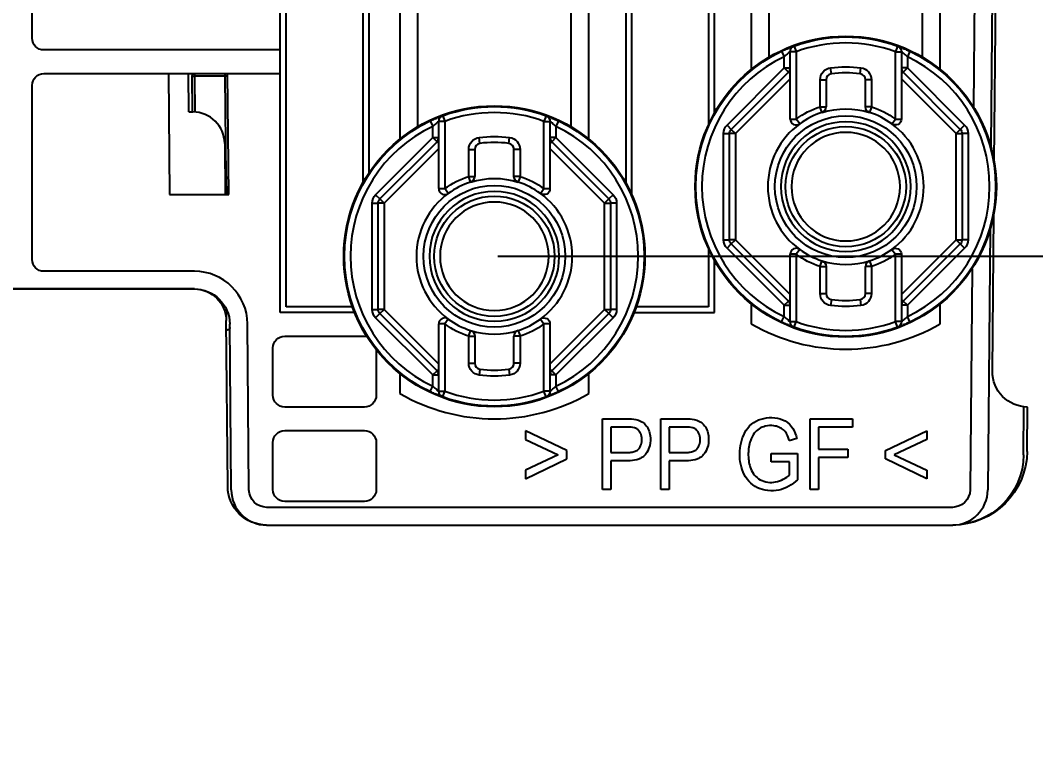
# Model space of a CAD drawing. Header units: millimetres. Extents: x 28 to 2425, y 8 to 1657.
# Drawn here: x 1973.5 to 2059.5, y 1290.4 to 1353.2 of the extents above; entities that cross this region are included whole.
import ezdxf

# ---------------------------------------------------------------- set-up
doc = ezdxf.new("R2010")
doc.units = ezdxf.units.MM
doc.layers.get('Defpoints').update_dxf_attribs({"linetype": 'CONTINUOUS'})
doc.layers.add('1LINE', color=7, linetype='CONTINUOUS')
doc.styles.add('Annotative', font='malgun.ttf')
doc.dimstyles.new('WOO', dxfattribs={"dimtxt": 20, "dimasz": 2, "dimexe": 1.25, "dimexo": 0.3, "dimgap": 1, "dimtad": 1, "dimdec": 1, "dimzin": 1, "dimdsep": 46, "dimtxsty": 'Annotative', "dimcen": 0, "dimclrd": 1, "dimclre": 1, "dimclrt": 2, "dimadec": 0, "dimazin": 0, "dimtfac": 1, "dimtdec": 1, "dimtofl": 0, "dimtmove": 0, "dimatfit": 3, "dimfxl": 0, "dimarcsym": 0})

# ---------------------------------------------------------------- blocks, each defined once
blk = doc.blocks.new('*D12')
at = {"layer": '1LINE', "color": 1, "lineweight": -2}
for p, q in [((2013.95, 1333.248), (2249.574, 1333.248)), ((2248.324, 1331.248), (2248.324, 873.209)), ((1943.761, 871.209), (2249.574, 871.209))]:
    blk.add_line(p, q, dxfattribs=at)
at = {"layer": '1LINE', "color": 1}
for points in [[(2247.991, 1331.248), (2248.658, 1331.248), (2248.324, 1333.248)], [(2247.991, 873.209), (2248.658, 873.209), (2248.324, 871.209)]]:
    blk.add_solid(points, dxfattribs=at)
at = {"layer": 'Defpoints', "color": 0}
for p in [(2013.65, 1333.248), (1943.461, 871.209), (2248.324, 871.209)]:
    blk.add_point(p, dxfattribs=at)
at = {"layer": '1LINE', "color": 2, "insert": (2236.991, 1102.228), "char_height": 20, "attachment_point": 5, "rotation": 90, "style": 'Annotative'}
blk.add_mtext('462', dxfattribs=at)
blk = doc.blocks.new('*D13')
at = {"layer": '1LINE', "color": 1, "lineweight": -2}
for p, q in [((2013.95, 1383.248), (2293.156, 1383.248)), ((2291.906, 1381.248), (2291.906, 873.209)), ((1943.761, 871.209), (2293.156, 871.209))]:
    blk.add_line(p, q, dxfattribs=at)
at = {"layer": '1LINE', "color": 1}
for points in [[(2291.573, 1381.248), (2292.24, 1381.248), (2291.906, 1383.248)], [(2291.573, 873.209), (2292.24, 873.209), (2291.906, 871.209)]]:
    blk.add_solid(points, dxfattribs=at)
at = {"layer": 'Defpoints', "color": 0}
for p in [(2013.65, 1383.248), (1943.461, 871.209), (2291.906, 871.209)]:
    blk.add_point(p, dxfattribs=at)
at = {"layer": '1LINE', "color": 2, "insert": (2280.574, 1127.228), "char_height": 20, "attachment_point": 5, "rotation": 90, "style": 'Annotative'}
blk.add_mtext('500', dxfattribs=at)

msp = doc.modelspace()

# ---------------------------------------------------------------- linework, layer by layer
at = {"layer": '1LINE'}
for p, q in [((2054.642, 1395.466), (2054.209, 1345.91)), ((2056.142, 1395.453), (2055.68, 1342.577)), ((2021.65, 1343.176), (2021.65, 1392.605)), ((2035.4, 1392.543), (2035.4, 1349.076)), ((2051.4, 1349.076), (2051.4, 1392.574)), ((2007.15, 1391.676), (2007.15, 1344.217)), ((2020.15, 1344.217), (2020.15, 1391.703)), ((2036.9, 1391.676), (2036.9, 1350.117)), ((2049.9, 1350.116), (2049.9, 1391.703)), ((2055.969, 1341.288), (2056.293, 1378.371)), ((1995.525, 1350.729), (1995.525, 1377.479)), ((2003.025, 1377.479), (2003.025, 1340.296)), ((2005.65, 1377.479), (2005.65, 1343.176)), ((2024.775, 1377.479), (2024.775, 1339.477)), ((2032.275, 1345.377), (2032.275, 1377.479)), ((1974.515, 1351.729), (1974.515, 1376.479)), ((1996.025, 1328.979), (1996.025, 1376.979)), ((2002.525, 1376.979), (2002.525, 1339.477)), ((2025.275, 1338.484), (2025.275, 1376.979)), ((2031.775, 1376.979), (2031.775, 1344.385)), ((1995.525, 1350.729), (1975.515, 1350.729)), ((1995.525, 1348.729), (1995.525, 1350.729)), ((2037.968, 1350.614), (2038.185, 1350.155)), ((2038.693, 1344.879), (2038.693, 1350.581)), ((2039.2, 1350.581), (2038.693, 1350.581)), ((2039.026, 1351.057), (2039.2, 1350.581)), ((2039.2, 1350.581), (2039.2, 1344.879)), ((2047.775, 1351.057), (2047.6, 1350.581)), ((2047.6, 1350.581), (2048.107, 1350.581)), ((2047.6, 1344.879), (2047.6, 1350.581)), ((2048.107, 1350.581), (2048.107, 1344.879)), ((2048.832, 1350.614), (2048.615, 1350.155)), ((2038.185, 1349.202), (2038.185, 1350.155)), ((2048.615, 1350.155), (2048.615, 1349.202)), ((2033.346, 1344.362), (2038.185, 1349.202)), ((2033.705, 1344.003), (2038.544, 1348.843)), ((2038.185, 1349.202), (2038.693, 1349.202)), ((2038.185, 1349.202), (2038.544, 1348.843)), ((2038.544, 1348.843), (2038.693, 1348.694)), ((2042.181, 1348.713), (2042.117, 1349.216)), ((2044.619, 1348.713), (2044.683, 1349.216)), ((2048.615, 1349.202), (2048.107, 1349.202)), ((2048.256, 1348.843), (2048.107, 1348.694)), ((2048.615, 1349.202), (2048.256, 1348.843)), ((2048.256, 1348.843), (2053.095, 1344.003)), ((2048.615, 1349.202), (2053.454, 1344.362)), ((1975.515, 1348.729), (1995.525, 1348.729)), ((1986.067, 1348.729), (1986.156, 1338.479)), ((1987.795, 1345.479), (1987.767, 1348.729)), ((1988.095, 1345.479), (1988.068, 1348.527)), ((1988.268, 1348.729), (1988.268, 1348.522)), ((1990.869, 1348.522), (1988.268, 1348.522)), ((1988.268, 1348.522), (1988.295, 1345.473)), ((1990.869, 1348.522), (1990.865, 1348.729)), ((1990.944, 1339.925), (1990.869, 1348.522)), ((1991.156, 1338.479), (1991.067, 1348.729)), ((1995.525, 1328.479), (1995.525, 1348.729)), ((2038.693, 1348.274), (2034.064, 1343.645)), ((2041.23, 1345.913), (2041.23, 1348.209)), ((2041.23, 1348.209), (2041.738, 1348.209)), ((2041.738, 1348.209), (2041.738, 1345.913)), ((2045.062, 1345.913), (2045.062, 1348.209)), ((2045.57, 1348.209), (2045.062, 1348.209)), ((2045.57, 1348.209), (2045.57, 1345.913)), ((2052.736, 1343.645), (2048.107, 1348.274)), ((1974.515, 1332.979), (1974.515, 1347.729)), ((1987.795, 1345.479), (1988.119, 1345.479)), ((2041.385, 1345.43), (2041.23, 1345.913)), ((2041.23, 1345.913), (2041.738, 1345.913)), ((2045.57, 1345.913), (2045.062, 1345.913)), ((2045.57, 1345.913), (2045.415, 1345.43)), ((2008.218, 1344.714), (2008.435, 1344.255)), ((2009.45, 1344.681), (2008.943, 1344.681)), ((2008.943, 1338.979), (2008.943, 1344.681)), ((2009.276, 1345.157), (2009.45, 1344.681)), ((2009.45, 1344.681), (2009.45, 1338.979)), ((2018.025, 1345.157), (2017.85, 1344.681)), ((2017.85, 1338.979), (2017.85, 1344.681)), ((2017.85, 1344.681), (2018.357, 1344.681)), ((2018.357, 1344.681), (2018.357, 1338.979)), ((2019.082, 1344.714), (2018.865, 1344.255)), ((2038.693, 1344.879), (2039.2, 1344.879)), ((2039.5, 1344.469), (2039.2, 1344.879)), ((2047.3, 1344.469), (2047.6, 1344.879)), ((2047.6, 1344.879), (2048.107, 1344.879)), ((2008.435, 1343.302), (2008.435, 1344.255)), ((2018.865, 1344.255), (2018.865, 1343.302)), ((2033.049, 1334.651), (2033.049, 1343.645)), ((2033.049, 1343.645), (2033.556, 1343.645)), ((2033.346, 1344.362), (2033.705, 1344.003)), ((2033.556, 1334.651), (2033.556, 1343.645)), ((2034.064, 1343.645), (2033.556, 1343.645)), ((2033.705, 1344.003), (2034.064, 1343.645)), ((2034.064, 1343.645), (2034.064, 1334.651)), ((2053.095, 1344.003), (2052.736, 1343.645)), ((2052.736, 1343.645), (2053.244, 1343.645)), ((2052.736, 1334.651), (2052.736, 1343.645)), ((2053.454, 1344.362), (2053.095, 1344.003)), ((2053.751, 1343.645), (2053.244, 1343.645)), ((2053.244, 1343.645), (2053.244, 1334.651)), ((2053.751, 1343.645), (2053.751, 1334.651)), ((1990.818, 1342.802), (1990.856, 1338.479)), ((2003.596, 1338.462), (2008.435, 1343.302)), ((2003.955, 1338.103), (2008.794, 1342.943)), ((2008.435, 1343.302), (2008.943, 1343.302)), ((2008.435, 1343.302), (2008.794, 1342.943)), ((2008.794, 1342.943), (2008.943, 1342.794)), ((2012.431, 1342.813), (2012.367, 1343.316)), ((2014.869, 1342.813), (2014.933, 1343.316)), ((2018.865, 1343.302), (2018.357, 1343.302)), ((2018.506, 1342.943), (2018.357, 1342.794)), ((2018.865, 1343.302), (2018.506, 1342.943)), ((2018.506, 1342.943), (2023.345, 1338.103)), ((2018.865, 1343.302), (2023.704, 1338.462)), ((2008.943, 1342.374), (2004.314, 1337.745)), ((2011.48, 1342.309), (2011.988, 1342.309)), ((2011.48, 1340.013), (2011.48, 1342.309)), ((2011.988, 1342.309), (2011.988, 1340.013)), ((2015.312, 1340.013), (2015.312, 1342.309)), ((2015.82, 1342.309), (2015.312, 1342.309)), ((2015.82, 1342.309), (2015.82, 1340.013)), ((2022.986, 1337.745), (2018.357, 1342.374)), ((1990.844, 1339.925), (1990.944, 1339.925)), ((1990.944, 1339.925), (1990.958, 1338.479)), ((2011.48, 1340.013), (2011.988, 1340.013)), ((2011.635, 1339.53), (2011.48, 1340.013)), ((2015.82, 1340.013), (2015.312, 1340.013)), ((2015.82, 1340.013), (2015.665, 1339.53)), ((1986.156, 1338.479), (1991.156, 1338.479)), ((2008.943, 1338.979), (2009.45, 1338.979)), ((2009.75, 1338.569), (2009.45, 1338.979)), ((2017.55, 1338.569), (2017.85, 1338.979)), ((2017.85, 1338.979), (2018.357, 1338.979)), ((2003.299, 1337.745), (2003.806, 1337.745)), ((2003.299, 1328.751), (2003.299, 1337.745)), ((2003.596, 1338.462), (2003.955, 1338.103)), ((2003.806, 1328.751), (2003.806, 1337.745)), ((2004.314, 1337.745), (2003.806, 1337.745)), ((2003.955, 1338.103), (2004.314, 1337.745)), ((2004.314, 1337.745), (2004.314, 1328.751)), ((2023.345, 1338.103), (2022.986, 1337.745)), ((2022.986, 1328.751), (2022.986, 1337.745)), ((2022.986, 1337.745), (2023.494, 1337.745)), ((2023.704, 1338.462), (2023.345, 1338.103)), ((2024.001, 1337.745), (2023.494, 1337.745)), ((2023.494, 1337.745), (2023.494, 1328.751)), ((2024.001, 1337.745), (2024.001, 1328.751)), ((2055.814, 1323.505), (2055.93, 1336.789)), ((2055.619, 1335.506), (2055.426, 1313.453)), ((2033.049, 1334.651), (2033.556, 1334.651)), ((2033.346, 1333.933), (2033.705, 1334.292)), ((2034.064, 1334.651), (2033.556, 1334.651)), ((2033.705, 1334.292), (2034.064, 1334.651)), ((2038.544, 1329.453), (2033.705, 1334.292)), ((2034.064, 1334.651), (2038.693, 1330.022)), ((2048.107, 1330.022), (2052.736, 1334.651)), ((2053.095, 1334.292), (2048.256, 1329.453)), ((2052.736, 1334.651), (2053.244, 1334.651)), ((2053.095, 1334.292), (2052.736, 1334.651)), ((2053.454, 1333.933), (2053.095, 1334.292)), ((2053.751, 1334.651), (2053.244, 1334.651)), ((2031.775, 1333.912), (2031.775, 1328.979)), ((2038.185, 1329.094), (2033.346, 1333.933)), ((2038.693, 1327.715), (2038.693, 1333.417)), ((2039.2, 1333.417), (2038.693, 1333.417)), ((2039.5, 1333.826), (2039.2, 1333.417)), ((2039.2, 1333.417), (2039.2, 1327.715)), ((2047.3, 1333.826), (2047.6, 1333.417)), ((2047.6, 1327.715), (2047.6, 1333.417)), ((2048.107, 1333.417), (2047.6, 1333.417)), ((2048.107, 1333.417), (2048.107, 1327.715)), ((2053.454, 1333.933), (2048.615, 1329.094)), ((2032.275, 1328.479), (2032.275, 1332.919)), ((2041.23, 1332.382), (2041.385, 1332.865)), ((2045.415, 1332.865), (2045.57, 1332.382)), ((1988.252, 1331.979), (1975.515, 1331.979)), ((2041.23, 1330.086), (2041.23, 1332.382)), ((2041.23, 1332.382), (2041.738, 1332.382)), ((2041.738, 1332.382), (2041.738, 1330.086)), ((2045.57, 1332.382), (2045.062, 1332.382)), ((2045.062, 1330.086), (2045.062, 1332.382)), ((2045.57, 1332.382), (2045.57, 1330.086)), ((2054.09, 1332.199), (2053.926, 1313.466)), ((1988.252, 1330.479), (1898.552, 1330.479)), ((1898.555, 1330.479), (1988.249, 1330.479)), ((2041.23, 1330.086), (2041.738, 1330.086)), ((2045.57, 1330.086), (2045.062, 1330.086)), ((2035.4, 1329.22), (2035.4, 1327.522)), ((2038.185, 1329.094), (2038.544, 1329.453)), ((2038.185, 1328.14), (2038.185, 1329.094)), ((2038.185, 1329.094), (2038.693, 1329.094)), ((2038.544, 1329.453), (2038.693, 1329.601)), ((2042.181, 1329.583), (2042.117, 1329.079)), ((2044.619, 1329.583), (2044.683, 1329.079)), ((2048.256, 1329.453), (2048.107, 1329.601)), ((2048.615, 1329.094), (2048.107, 1329.094)), ((2048.615, 1329.094), (2048.256, 1329.453)), ((2048.615, 1329.094), (2048.615, 1328.14)), ((2051.4, 1327.522), (2051.4, 1329.22)), ((1990.941, 1328.81), (1990.949, 1327.802)), ((2001.825, 1328.479), (1995.525, 1328.479)), ((2001.636, 1328.979), (1996.025, 1328.979)), ((2003.299, 1328.751), (2003.806, 1328.751)), ((2003.596, 1328.033), (2003.955, 1328.392)), ((2004.314, 1328.751), (2003.806, 1328.751)), ((2003.955, 1328.392), (2004.314, 1328.751)), ((2008.794, 1323.553), (2003.955, 1328.392)), ((2004.314, 1328.751), (2008.943, 1324.122)), ((2018.357, 1324.122), (2022.986, 1328.751)), ((2023.345, 1328.392), (2018.506, 1323.553)), ((2023.345, 1328.392), (2022.986, 1328.751)), ((2022.986, 1328.751), (2023.494, 1328.751)), ((2023.704, 1328.033), (2023.345, 1328.392)), ((2024.001, 1328.751), (2023.494, 1328.751)), ((2025.475, 1328.479), (2032.275, 1328.479)), ((2031.775, 1328.979), (2025.664, 1328.979)), ((1991.072, 1313.75), (1990.949, 1327.802)), ((1991.375, 1313.453), (1991.252, 1327.505)), ((1992.875, 1313.466), (1992.752, 1327.518)), ((2008.435, 1323.194), (2003.596, 1328.033)), ((2009.45, 1327.517), (2008.943, 1327.517)), ((2008.943, 1321.815), (2008.943, 1327.517)), ((2009.75, 1327.926), (2009.45, 1327.517)), ((2009.45, 1327.517), (2009.45, 1321.815)), ((2017.55, 1327.926), (2017.85, 1327.517)), ((2017.85, 1321.815), (2017.85, 1327.517)), ((2018.357, 1327.517), (2017.85, 1327.517)), ((2018.357, 1327.517), (2018.357, 1321.815)), ((2023.704, 1328.033), (2018.865, 1323.194)), ((2037.968, 1327.682), (2038.185, 1328.14)), ((2038.693, 1327.715), (2039.2, 1327.715)), ((2039.026, 1327.238), (2039.2, 1327.715)), ((2047.775, 1327.238), (2047.6, 1327.715)), ((2048.107, 1327.715), (2047.6, 1327.715)), ((2048.832, 1327.682), (2048.615, 1328.14)), ((1990.956, 1327.005), (1991.055, 1327.005)), ((1995.9, 1326.479), (2002.65, 1326.479)), ((2011.48, 1326.482), (2011.635, 1326.965)), ((2011.48, 1324.186), (2011.48, 1326.482)), ((2011.48, 1326.482), (2011.988, 1326.482)), ((2011.988, 1326.482), (2011.988, 1324.186)), ((2015.82, 1326.482), (2015.312, 1326.482)), ((2015.312, 1324.186), (2015.312, 1326.482)), ((2015.665, 1326.965), (2015.82, 1326.482)), ((2015.82, 1326.482), (2015.82, 1324.186)), ((1994.9, 1321.479), (1994.9, 1325.479)), ((2003.65, 1325.338), (2003.65, 1321.479)), ((2011.48, 1324.186), (2011.988, 1324.186)), ((2015.82, 1324.186), (2015.312, 1324.186)), ((2005.65, 1323.32), (2005.65, 1321.622)), ((2008.435, 1323.194), (2008.794, 1323.553)), ((2008.435, 1323.194), (2008.943, 1323.194)), ((2008.435, 1322.24), (2008.435, 1323.194)), ((2008.794, 1323.553), (2008.943, 1323.701)), ((2012.431, 1323.683), (2012.367, 1323.179)), ((2014.869, 1323.683), (2014.933, 1323.179)), ((2018.506, 1323.553), (2018.357, 1323.701)), ((2018.865, 1323.194), (2018.357, 1323.194)), ((2018.865, 1323.194), (2018.506, 1323.553)), ((2018.865, 1323.194), (2018.865, 1322.24)), ((2021.65, 1321.622), (2021.65, 1323.32))]:
    msp.add_line(p, q, dxfattribs=at)
at = {"layer": '1LINE', "linetype": 'Continuous'}
for p, q in [((2008.218, 1321.782), (2008.435, 1322.24)), ((2019.082, 1321.782), (2018.865, 1322.24)), ((2008.943, 1321.815), (2009.45, 1321.815)), ((2009.276, 1321.338), (2009.45, 1321.815)), ((2018.357, 1321.815), (2017.85, 1321.815)), ((2018.025, 1321.338), (2017.85, 1321.815)), ((2002.65, 1320.479), (1995.9, 1320.479)), ((2058.452, 1316.426), (2058.488, 1320.497)), ((2058.755, 1316.724), (2058.788, 1320.479)), ((2022.816, 1313.479), (2022.816, 1319.479)), ((2023.517, 1318.771), (2023.517, 1316.625)), ((2027.749, 1313.479), (2027.749, 1319.479)), ((2028.451, 1318.771), (2028.451, 1316.625)), ((2040.395, 1319.479), (2043.968, 1319.479)), ((2040.395, 1313.479), (2040.395, 1319.479)), ((2043.968, 1318.771), (2041.096, 1318.771)), ((2041.096, 1318.771), (2041.096, 1316.912)), ((2043.968, 1319.479), (2043.968, 1318.771)), ((1995.9, 1318.479), (2002.65, 1318.479)), ((2016.275, 1318.467), (2016.275, 1317.735)), ((2019.782, 1316.79), (2016.275, 1318.467)), ((2046.768, 1316.79), (2050.275, 1318.467)), ((2050.275, 1318.467), (2050.275, 1317.735)), ((1994.9, 1313.479), (1994.9, 1317.479)), ((2003.65, 1317.479), (2003.65, 1313.479)), ((2016.275, 1317.735), (2019.052, 1316.441)), ((2039.247, 1317.801), (2038.614, 1317.605)), ((2050.275, 1317.735), (2047.494, 1316.441)), ((2019.052, 1316.441), (2016.275, 1315.137)), ((2019.782, 1316.102), (2019.782, 1316.79)), ((2037.083, 1316.536), (2039.325, 1316.539)), ((2037.083, 1315.832), (2037.083, 1316.536)), ((2039.325, 1316.539), (2039.325, 1314.314)), ((2041.096, 1316.912), (2043.582, 1316.912)), ((2041.096, 1316.205), (2041.096, 1313.479)), ((2043.582, 1316.205), (2041.096, 1316.205)), ((2043.582, 1316.912), (2043.582, 1316.205)), ((2046.768, 1316.102), (2046.768, 1316.79)), ((2047.494, 1316.441), (2050.275, 1315.137)), ((2016.275, 1314.404), (2019.782, 1316.102)), ((2023.517, 1315.918), (2023.517, 1313.479)), ((2028.451, 1315.918), (2028.451, 1313.479)), ((2038.64, 1315.832), (2037.083, 1315.832)), ((2038.64, 1314.714), (2038.64, 1315.832)), ((2050.275, 1314.404), (2046.768, 1316.102)), ((2016.275, 1315.137), (2016.275, 1314.404)), ((2050.275, 1315.137), (2050.275, 1314.404)), ((2023.517, 1313.479), (2022.816, 1313.479)), ((2028.451, 1313.479), (2027.749, 1313.479)), ((2041.096, 1313.479), (2040.395, 1313.479)), ((2052.426, 1311.979), (1994.374, 1311.979)), ((2002.65, 1312.479), (1995.9, 1312.479)), ((1994.372, 1310.479), (2052.455, 1310.479))]:
    msp.add_line(p, q, dxfattribs=at)
at = {"layer": '1LINE'}
for centre, radius in [((2043.4, 1339.148), 12.75), ((2013.65, 1333.248), 12.75), ((2043.4, 1339.148), 6), ((2043.4, 1339.148), 5.1), ((2013.65, 1333.248), 6), ((2013.65, 1333.248), 5.1)]:
    msp.add_circle(centre, radius, dxfattribs=at)
at = {"layer": '1LINE', "extrusion": (0, 0, -1)}
for centre, radius in [((-2043.4, 1339.148), 5.5), ((-2043.4, 1339.148), 4.6), ((-2013.65, 1333.248), 5.5), ((-2013.65, 1333.248), 4.6)]:
    msp.add_circle(centre, radius, dxfattribs=at)
at = {"layer": '1LINE', "extrusion": (-4.97838e-21, -2.1684e-15, -1)}
for centre, radius, start, end in [((-1975.515, 1351.729), 1, 270, 0), ((-2039.2, 1350.581), 0.508, 0, 69.83074), ((-2047.6, 1350.581), 0.508, 110.16926, 180), ((-1975.515, 1347.729), 1, 0, 90), ((-2045.57, 1345.913), 0.508, 287.77995, 0), ((-2009.45, 1344.681), 0.508, 0, 69.83074), ((-2017.85, 1344.681), 0.508, 110.16926, 180), ((-2047.6, 1344.879), 0.508, 180, 306.23343), ((-2015.82, 1340.013), 0.508, 287.77995, 0), ((-2017.85, 1338.979), 0.508, 180, 306.23343), ((-2047.6, 1333.417), 0.508, 53.76657, 180), ((-1975.515, 1332.979), 1, 270, 0), ((-2041.23, 1332.382), 0.508, 107.77995, 180), ((-2017.85, 1327.517), 0.508, 53.76657, 180), ((-2039.2, 1327.715), 0.508, 290.16926, 0), ((-2047.6, 1327.715), 0.508, 180, 249.83074), ((-1995.9, 1325.479), 1, 0, 90), ((-2002.65, 1325.479), 1, 90, 102.06282), ((-2011.48, 1326.482), 0.508, 107.77995, 180)]:
    msp.add_arc(centre, radius, start, end, dxfattribs=at)
at = {"layer": '1LINE', "extrusion": (0, 0, -1)}
for centre, radius, start, end in [((-2043.4, 1339.148), 12.688, 69.83074, 110.16926), ((-2043.4, 1339.148), 12.688, 295.34881, 64.65119), ((-2043.4, 1339.148), 12.688, 115.34881, 244.65119), ((-2042.245, 1348.209), 1.015, 0, 82.73881), ((-2043.4, 1339.148), 10.15, 82.73881, 97.26119), ((-2044.555, 1348.209), 1.015, 97.26119, 180), ((-1988.268, 1348.529), 0.2, 359.5, 90), ((-2013.65, 1333.248), 12.688, 69.83074, 110.16926), ((-2043.4, 1339.148), 7.105, 53.76657, 72.22005), ((-2043.4, 1339.148), 6.598, 72.22005, 107.77995), ((-2043.4, 1339.148), 7.105, 107.77995, 126.23343), ((-2013.65, 1333.248), 12.688, 295.34881, 64.65119), ((-2013.65, 1333.248), 12.688, 115.34881, 244.65119), ((-2034.064, 1343.645), 1.015, 0, 45), ((-2034.064, 1343.645), 0.508, 0, 45), ((-2052.736, 1343.645), 0.508, 135, 180), ((-2052.736, 1343.645), 1.015, 135, 180), ((-2012.495, 1342.309), 1.015, 0, 82.73881), ((-2013.65, 1333.248), 10.15, 82.73881, 97.26119), ((-2014.805, 1342.309), 1.015, 97.26119, 180), ((-2013.65, 1333.248), 7.105, 53.76657, 72.22005), ((-2013.65, 1333.248), 6.598, 72.22005, 107.77995), ((-2013.65, 1333.248), 7.105, 107.77995, 126.23343), ((-2004.314, 1337.745), 1.015, 0, 45), ((-2004.314, 1337.745), 0.508, 0, 45), ((-2022.986, 1337.745), 0.508, 135, 180), ((-2022.986, 1337.745), 1.015, 135, 180), ((-2034.064, 1334.651), 1.015, 315, 0), ((-2034.064, 1334.651), 0.508, 315, 0), ((-2052.736, 1334.651), 0.508, 180, 225), ((-2052.736, 1334.651), 1.015, 180, 225), ((-2043.4, 1339.148), 7.105, 287.77995, 306.23343), ((-2043.4, 1339.148), 7.105, 233.76657, 252.22005), ((-1988.249, 1327.779), 2.7, 90, 179.5), ((-1988.252, 1327.479), 3, 90, 179.5), ((-2042.245, 1330.086), 1.015, 277.26119, 0), ((-2044.555, 1330.086), 1.015, 180, 262.73881), ((-2043.4, 1339.148), 10.15, 262.73881, 277.26119), ((-2004.314, 1328.751), 1.015, 315, 0), ((-2004.314, 1328.751), 0.508, 315, 0), ((-2022.986, 1328.751), 0.508, 180, 225), ((-2022.986, 1328.751), 1.015, 180, 225), ((-2013.65, 1333.248), 7.105, 287.77995, 306.23343), ((-2013.65, 1333.248), 7.105, 233.76657, 252.22005), ((-1991.055, 1327.205), 0.2, 179.5, 270), ((-2043.4, 1339.148), 12.688, 249.83074, 290.16926), ((-2012.495, 1324.186), 1.015, 277.26119, 0), ((-2014.805, 1324.186), 1.015, 180, 262.73881), ((-2013.65, 1333.248), 10.15, 262.73881, 277.26119), ((-2058.814, 1323.479), 3, 270.5, 0.5)]:
    msp.add_arc(centre, radius, start, end, dxfattribs=at)
at = {"layer": '1LINE'}
for centre, radius, start, end in [((2043.4, 1339.148), 12.18, 69.83074, 110.16926), ((2043.4, 1339.148), 12.18, 115.34881, 244.65119), ((2043.4, 1339.148), 12.18, 295.34881, 64.65119), ((2038.185, 1349.202), 0.508, 315, 0), ((2043.4, 1339.148), 9.643, 82.73881, 97.26119), ((2048.615, 1349.202), 0.508, 180, 225), ((2042.245, 1348.209), 0.508, 97.26119, 180), ((2044.555, 1348.209), 0.508, 0, 82.73881), ((1988.119, 1342.779), 2.7, 0.5, 90), ((2013.65, 1333.248), 12.18, 69.83074, 110.16926), ((2043.4, 1339.148), 6.598, 107.77995, 126.23343), ((2041.23, 1345.913), 0.508, 287.77995, 0), ((2043.4, 1339.148), 6.598, 53.76657, 72.22005), ((2039.2, 1344.879), 0.508, 180, 306.23343), ((2013.65, 1333.248), 12.18, 115.34881, 244.65119), ((2013.65, 1333.248), 12.18, 295.34881, 64.65119), ((2043.4, 1339.148), 6.598, 126.23343, 233.76657), ((2043.4, 1339.148), 6.598, 306.23343, 53.76657), ((2008.435, 1343.302), 0.508, 315, 0), ((2012.495, 1342.309), 0.508, 97.26119, 180), ((2013.65, 1333.248), 9.643, 82.73881, 97.26119), ((2014.805, 1342.309), 0.508, 0, 82.73881), ((2018.865, 1343.302), 0.508, 180, 225), ((2013.65, 1333.248), 6.598, 107.77995, 126.23343), ((2011.48, 1340.013), 0.508, 287.77995, 0), ((2013.65, 1333.248), 6.598, 53.76657, 72.22005), ((2013.65, 1333.248), 6.598, 126.23343, 233.76657), ((2009.45, 1338.979), 0.508, 180, 306.23343), ((2013.65, 1333.248), 6.598, 306.23343, 53.76657), ((2039.2, 1333.417), 0.508, 53.76657, 180), ((2043.4, 1339.148), 6.598, 233.76657, 252.22005), ((2043.4, 1339.148), 6.598, 287.77995, 306.23343), ((2043.4, 1339.148), 6.598, 252.22005, 287.77995), ((2045.57, 1332.382), 0.508, 107.77995, 180), ((1988.252, 1327.479), 4.5, 0.49994, 90), ((2042.245, 1330.086), 0.508, 180, 262.73881), ((2044.555, 1330.086), 0.508, 277.26119, 0), ((2038.185, 1329.094), 0.508, 0, 45), ((2043.4, 1339.148), 9.643, 262.73881, 277.26119), ((2048.615, 1329.094), 0.508, 135, 180), ((2009.45, 1327.517), 0.508, 53.76657, 180), ((2013.65, 1333.248), 6.598, 233.76657, 252.22005), ((2013.65, 1333.248), 6.598, 287.77995, 306.23343), ((2043.4, 1341.379), 16, 240, 300), ((2043.4, 1339.148), 12.18, 249.83074, 290.16926), ((2013.65, 1333.248), 6.598, 252.22005, 287.77995), ((2015.82, 1326.482), 0.508, 107.77995, 180), ((2012.495, 1324.186), 0.508, 180, 262.73881), ((2014.805, 1324.186), 0.508, 277.26119, 0), ((2008.435, 1323.194), 0.508, 0, 45), ((2013.65, 1333.248), 9.643, 262.73881, 277.26119), ((2018.865, 1323.194), 0.508, 135, 180)]:
    msp.add_arc(centre, radius, start, end, dxfattribs=at)
at = {"layer": '1LINE', "linetype": 'Continuous', "extrusion": (-4.97838e-21, -2.1684e-15, -1)}
for centre, radius, start, end in [((-1995.9, 1321.479), 1, 270, 0), ((-2002.65, 1321.479), 1, 180, 270), ((-2009.45, 1321.815), 0.508, 290.16926, 0), ((-2017.85, 1321.815), 0.508, 180, 249.83074), ((-1995.9, 1317.479), 1, 0, 90), ((-2002.65, 1317.479), 1, 90, 180), ((-1995.9, 1313.479), 1, 270, 0), ((-2002.65, 1313.479), 1, 180, 270)]:
    msp.add_arc(centre, radius, start, end, dxfattribs=at)
at = {"layer": '1LINE', "linetype": 'Continuous'}
for centre, radius, start, end in [((2013.65, 1335.479), 16, 240, 300), ((2013.65, 1333.248), 12.18, 249.83074, 290.16926), ((1994.374, 1313.479), 3, 180.5, 270), ((2052.426, 1313.479), 3, 270, 359.5)]:
    msp.add_arc(centre, radius, start, end, dxfattribs=at)
at = {"layer": '1LINE', "linetype": 'Continuous', "extrusion": (0, 0, -1)}
for centre, radius, start, end in [((-2013.65, 1333.248), 12.688, 249.83074, 290.16926), ((-2052.453, 1316.479), 6, 180.5, 270), ((-2052.455, 1316.779), 6.3, 180.5, 270), ((-1994.372, 1313.779), 3.3, 270, 359.5), ((-1994.374, 1313.479), 1.5, 270, 359.50012), ((-2052.426, 1313.479), 1.5, 180.49988, 270)]:
    msp.add_arc(centre, radius, start, end, dxfattribs=at)
at = {"layer": '1LINE'}
for centre, major_axis in [((1988.268, 1348.529), (-0.2, -0.002)), ((1990.869, 1348.515), (0.2, 0.002)), ((1990.944, 1339.918), (0.2, 0.002))]:
    msp.add_ellipse(centre, major_axis=major_axis, ratio=0.035583, start_param=0, end_param=1.570486, dxfattribs=at)
for points, knots in [([(2037.968, 1350.614), (2038.1, 1350.674), (2038.359, 1350.794), (2038.706, 1350.936), (2038.971, 1351.037), (2039.007, 1351.051), (2039.026, 1351.057)], [0, 0, 0, 0, 0.255622, 0.501183, 0.752506, 1, 1, 1, 1]), ([(2038.693, 1350.581), (2038.683, 1350.574), (2038.663, 1350.558), (2038.477, 1350.418), (2038.301, 1350.259), (2038.185, 1350.155)], [0, 0, 0, 0, 0.237226, 0.500838, 1, 1, 1, 1]), ([(2047.775, 1351.057), (2047.794, 1351.05), (2047.833, 1351.036), (2048.096, 1350.936), (2048.442, 1350.794), (2048.7, 1350.674), (2048.832, 1350.614)], [0, 0, 0, 0, 0.250399, 0.499308, 0.744487, 1, 1, 1, 1]), ([(2048.615, 1350.155), (2048.5, 1350.259), (2048.324, 1350.418), (2048.137, 1350.558), (2048.117, 1350.574), (2048.107, 1350.581)], [0, 0, 0, 0, 0.497988, 0.762075, 1, 1, 1, 1]), ([(2008.218, 1344.714), (2008.35, 1344.774), (2008.609, 1344.894), (2008.956, 1345.036), (2009.221, 1345.137), (2009.257, 1345.151), (2009.276, 1345.157)], [0, 0, 0, 0, 0.255622, 0.501183, 0.752506, 1, 1, 1, 1]), ([(2008.943, 1344.681), (2008.933, 1344.674), (2008.913, 1344.658), (2008.727, 1344.518), (2008.551, 1344.359), (2008.435, 1344.255)], [0, 0, 0, 0, 0.237226, 0.500838, 1, 1, 1, 1]), ([(2018.025, 1345.157), (2018.044, 1345.15), (2018.083, 1345.136), (2018.346, 1345.036), (2018.692, 1344.894), (2018.95, 1344.774), (2019.082, 1344.714)], [0, 0, 0, 0, 0.250399, 0.499308, 0.744487, 1, 1, 1, 1]), ([(2018.865, 1344.255), (2018.75, 1344.359), (2018.574, 1344.518), (2018.387, 1344.658), (2018.367, 1344.674), (2018.357, 1344.681)], [0, 0, 0, 0, 0.497988, 0.762075, 1, 1, 1, 1]), ([(2039.026, 1327.238), (2039.006, 1327.245), (2038.967, 1327.26), (2038.705, 1327.36), (2038.358, 1327.502), (2038.1, 1327.621), (2037.968, 1327.682)], [0, 0, 0, 0, 0.250399, 0.499308, 0.744487, 1, 1, 1, 1]), ([(2038.185, 1328.14), (2038.3, 1328.037), (2038.476, 1327.878), (2038.663, 1327.737), (2038.683, 1327.722), (2038.693, 1327.715)], [0, 0, 0, 0, 0.497988, 0.762075, 1, 1, 1, 1]), ([(2048.832, 1327.682), (2048.7, 1327.621), (2048.441, 1327.501), (2048.094, 1327.359), (2047.829, 1327.258), (2047.793, 1327.245), (2047.775, 1327.238)], [0, 0, 0, 0, 0.255622, 0.501183, 0.752506, 1, 1, 1, 1]), ([(2048.107, 1327.715), (2048.117, 1327.722), (2048.137, 1327.737), (2048.323, 1327.877), (2048.499, 1328.036), (2048.615, 1328.14)], [0, 0, 0, 0, 0.237226, 0.500838, 1, 1, 1, 1])]:
    msp.add_open_spline(points, degree=3, knots=knots, dxfattribs=at)
at = {"layer": '1LINE', "linetype": 'Continuous'}
for points, knots in [([(2008.435, 1322.24), (2008.55, 1322.137), (2008.726, 1321.978), (2008.913, 1321.837), (2008.933, 1321.822), (2008.943, 1321.815)], [0, 0, 0, 0, 0.497988, 0.762075, 1, 1, 1, 1]), ([(2018.357, 1321.815), (2018.367, 1321.822), (2018.387, 1321.837), (2018.573, 1321.977), (2018.749, 1322.136), (2018.865, 1322.24)], [0, 0, 0, 0, 0.237226, 0.500838, 1, 1, 1, 1]), ([(2009.276, 1321.338), (2009.256, 1321.345), (2009.217, 1321.36), (2008.955, 1321.46), (2008.608, 1321.602), (2008.35, 1321.721), (2008.218, 1321.782)], [0, 0, 0, 0, 0.250399, 0.499308, 0.744487, 1, 1, 1, 1]), ([(2019.082, 1321.782), (2018.95, 1321.721), (2018.691, 1321.601), (2018.344, 1321.459), (2018.079, 1321.358), (2018.043, 1321.345), (2018.025, 1321.338)], [0, 0, 0, 0, 0.255622, 0.501183, 0.752506, 1, 1, 1, 1]), ([(2039.325, 1314.314), (2038.868, 1313.9), (2038.33, 1313.574), (2037.136, 1313.31), (2036.484, 1313.375), (2035.38, 1313.903), (2034.939, 1314.392), (2034.472, 1315.527), (2034.397, 1316.153), (2034.48, 1317.377), (2034.643, 1317.996), (2035.306, 1319.031), (2035.86, 1319.393), (2037.066, 1319.647), (2037.72, 1319.596), (2038.805, 1318.999), (2039.109, 1318.405), (2039.247, 1317.801)], [0, 0, 0, 0, 0.125, 0.125, 0.25, 0.25, 0.375, 0.375, 0.5, 0.5, 0.625, 0.625, 0.75, 0.75, 0.875, 0.875, 1, 1, 1, 1]), ([(2022.816, 1319.479), (2023.283, 1319.479), (2023.75, 1319.479), (2024.451, 1319.479), (2024.685, 1319.481), (2025.153, 1319.476), (2025.39, 1319.47), (2025.62, 1319.422)], [0, 0, 0, 0, 0.49931, 0.49931, 0.748965, 0.748965, 1, 1, 1, 1]), ([(2025.62, 1319.422), (2025.783, 1319.391), (2025.945, 1319.339), (2026.215, 1319.193), (2026.33, 1319.104), (2026.54, 1318.871), (2026.63, 1318.718), (2026.771, 1318.395), (2026.817, 1318.217), (2026.874, 1317.771), (2026.863, 1317.493), (2026.757, 1317.021), (2026.675, 1316.817), (2026.483, 1316.508), (2026.389, 1316.387), (2026.157, 1316.195), (2026.021, 1316.122), (2025.648, 1315.982), (2025.399, 1315.943), (2024.608, 1315.891), (2024.062, 1315.918), (2023.517, 1315.918)], [0, 0, 0, 0, 0.074286, 0.074286, 0.137439, 0.137439, 0.214889, 0.214889, 0.295429, 0.295429, 0.416911, 0.416911, 0.512864, 0.512864, 0.579852, 0.579852, 0.647146, 0.647146, 0.757743, 0.757743, 1, 1, 1, 1]), ([(2025.525, 1318.718), (2025.337, 1318.774), (2025.135, 1318.769), (2024.747, 1318.773), (2024.555, 1318.771), (2024.081, 1318.771), (2023.799, 1318.771), (2023.517, 1318.771)], [0, 0, 0, 0, 0.293294, 0.293294, 0.579787, 0.579787, 1, 1, 1, 1]), ([(2023.517, 1316.625), (2024.05, 1316.625), (2024.585, 1316.59), (2025.243, 1316.646), (2025.37, 1316.666), (2025.587, 1316.736), (2025.68, 1316.779), (2025.843, 1316.896), (2025.913, 1316.974), (2026.017, 1317.135), (2026.054, 1317.219), (2026.124, 1317.45), (2026.139, 1317.604), (2026.132, 1317.916), (2026.103, 1318.081), (2025.997, 1318.325), (2025.939, 1318.416), (2025.811, 1318.559), (2025.742, 1318.615), (2025.622, 1318.682), (2025.574, 1318.702), (2025.525, 1318.718)], [0, 0, 0, 0, 0.352026, 0.352026, 0.436313, 0.436313, 0.502803, 0.502803, 0.570243, 0.570243, 0.630104, 0.630104, 0.730795, 0.730795, 0.838787, 0.838787, 0.908696, 0.908696, 0.966245, 0.966245, 1, 1, 1, 1]), ([(2027.749, 1319.479), (2028.004, 1319.479), (2028.258, 1319.479), (2028.766, 1319.479), (2029.02, 1319.479), (2029.701, 1319.479), (2030.136, 1319.508), (2030.554, 1319.422)], [0, 0, 0, 0, 0.271736, 0.271736, 0.543473, 0.543473, 1, 1, 1, 1]), ([(2030.554, 1319.422), (2030.717, 1319.391), (2030.879, 1319.339), (2031.149, 1319.193), (2031.263, 1319.104), (2031.474, 1318.871), (2031.564, 1318.718), (2031.705, 1318.395), (2031.751, 1318.217), (2031.808, 1317.771), (2031.796, 1317.493), (2031.691, 1317.021), (2031.609, 1316.817), (2031.417, 1316.508), (2031.323, 1316.387), (2031.091, 1316.195), (2030.955, 1316.122), (2030.582, 1315.982), (2030.332, 1315.943), (2029.542, 1315.891), (2028.996, 1315.918), (2028.451, 1315.918)], [0, 0, 0, 0, 0.074286, 0.074286, 0.137439, 0.137439, 0.214889, 0.214889, 0.295429, 0.295429, 0.416911, 0.416911, 0.512864, 0.512864, 0.579852, 0.579852, 0.647146, 0.647146, 0.757743, 0.757743, 1, 1, 1, 1]), ([(2030.459, 1318.718), (2030.271, 1318.774), (2030.069, 1318.769), (2029.681, 1318.773), (2029.489, 1318.771), (2029.015, 1318.771), (2028.733, 1318.771), (2028.451, 1318.771)], [0, 0, 0, 0, 0.293294, 0.293294, 0.579787, 0.579787, 1, 1, 1, 1]), ([(2028.451, 1316.625), (2028.984, 1316.625), (2029.519, 1316.59), (2030.177, 1316.646), (2030.304, 1316.666), (2030.521, 1316.736), (2030.614, 1316.779), (2030.777, 1316.896), (2030.847, 1316.974), (2030.951, 1317.135), (2030.988, 1317.219), (2031.058, 1317.45), (2031.073, 1317.604), (2031.066, 1317.916), (2031.037, 1318.081), (2030.931, 1318.325), (2030.873, 1318.416), (2030.745, 1318.559), (2030.676, 1318.615), (2030.555, 1318.682), (2030.508, 1318.702), (2030.459, 1318.718)], [0, 0, 0, 0, 0.352026, 0.352026, 0.436313, 0.436313, 0.502803, 0.502803, 0.570243, 0.570243, 0.630104, 0.630104, 0.730795, 0.730795, 0.838787, 0.838787, 0.908696, 0.908696, 0.966245, 0.966245, 1, 1, 1, 1]), ([(2038.614, 1317.605), (2038.559, 1317.819), (2038.488, 1318.033), (2038.312, 1318.346), (2038.223, 1318.459), (2038.013, 1318.638), (2037.891, 1318.71), (2037.621, 1318.828), (2037.466, 1318.869), (2037.07, 1318.918), (2036.822, 1318.903), (2036.404, 1318.809), (2036.227, 1318.735), (2035.91, 1318.538), (2035.767, 1318.407), (2035.51, 1318.069), (2035.4, 1317.852), (2035.206, 1317.277), (2035.153, 1316.902), (2035.147, 1316.143), (2035.186, 1315.744), (2035.373, 1315.182), (2035.462, 1314.996), (2035.696, 1314.664), (2035.847, 1314.517), (2036.206, 1314.286), (2036.417, 1314.198), (2036.849, 1314.095), (2037.077, 1314.081), (2037.521, 1314.125), (2037.743, 1314.186), (2038.169, 1314.372), (2038.385, 1314.489), (2038.592, 1314.668), (2038.616, 1314.691), (2038.64, 1314.714)], [0, 0, 0, 0, 0.061066, 0.061066, 0.099392, 0.099392, 0.13746, 0.13746, 0.180767, 0.180767, 0.247774, 0.247774, 0.299517, 0.299517, 0.351546, 0.351546, 0.417304, 0.417304, 0.520025, 0.520025, 0.628212, 0.628212, 0.683896, 0.683896, 0.740359, 0.740359, 0.801734, 0.801734, 0.863012, 0.863012, 0.924934, 0.924934, 0.990939, 0.990939, 1, 1, 1, 1])]:
    msp.add_open_spline(points, degree=3, knots=knots, dxfattribs=at)

# ---------------------------------------------------------------- dimensions: what is measured, and where the dimension line sits
at = {"layer": '1LINE'}
dim = msp.add_linear_dim(base=(2291.906, 871.209), p1=(2013.65, 1383.248), p2=(1943.461, 871.209), angle=90, text='500', dimstyle='WOO', override={"dimdec": 0}, dxfattribs=at)
dim.commit()
dim.dimension.update_dxf_attribs({"geometry": '*D13', "text_midpoint": (2280.574, 1127.228)})
dim = msp.add_linear_dim(base=(2248.324, 871.209), p1=(2013.65, 1333.248), p2=(1943.461, 871.209), angle=90, dimstyle='WOO', override={"dimdec": 0}, dxfattribs=at)
dim.commit()
dim.dimension.update_dxf_attribs({"geometry": '*D12', "text_midpoint": (2236.991, 1102.228)})

doc.saveas('drawing.dxf')
